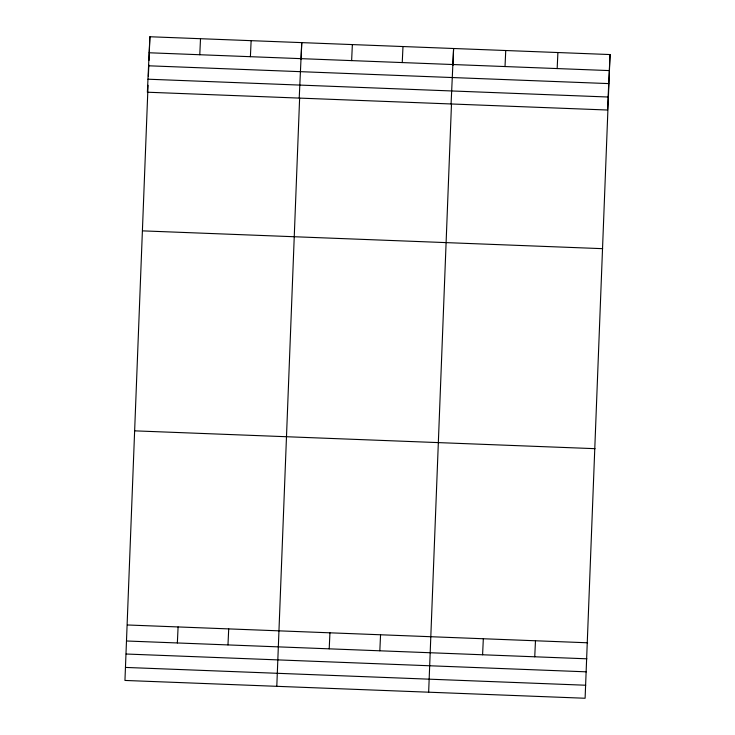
<?xml version="1.0" encoding="UTF-8"?>
<svg xmlns="http://www.w3.org/2000/svg" width="735" height="735" viewBox="0 0 735 735"><rect width="100%" height="100%" fill="white"/><g stroke="black" fill="none" stroke-linecap="round" stroke-linejoin="round"><path stroke-width="1.1" d="M610.05 54.555L607.533 110.02L147.377 92.215L149.894 36.75L610.05 54.555L585.106 698.25L124.95 680.445L148.047 85.278M148.387 76.247L148.819 64.965M148.994 60.454L149.894 36.75M299.632 97.93L276.801 686.315M301.102 59.553L301.745 42.63L299.228 98.095M451.492 103.8L428.652 692.195M452.953 65.433L453.596 48.501L451.079 103.966M199.782 54.739L200.508 38.707M177.355 642.96L178.09 626.937M250.396 56.696L251.131 40.664M227.979 644.917L228.704 628.894M351.633 60.61L352.359 44.587M329.207 648.84L329.941 632.807M402.247 62.576L402.982 46.544M379.83 650.797L380.555 634.774M505.018 66.545L505.744 50.522M482.592 654.775L483.327 638.752M557.167 68.566L557.902 52.543M534.749 656.796L535.475 640.764M149.168 52.773L609.324 70.588M148.571 65.792L608.727 83.597M147.965 79.205L608.121 97.011M142.489 230.863L602.645 248.669M134.873 430.857L595.028 448.672M127.467 624.98L587.623 642.785M126.742 641.003L586.897 658.808M126.154 654.021L586.309 671.827M125.538 667.426L585.694 685.231"/></g></svg>
